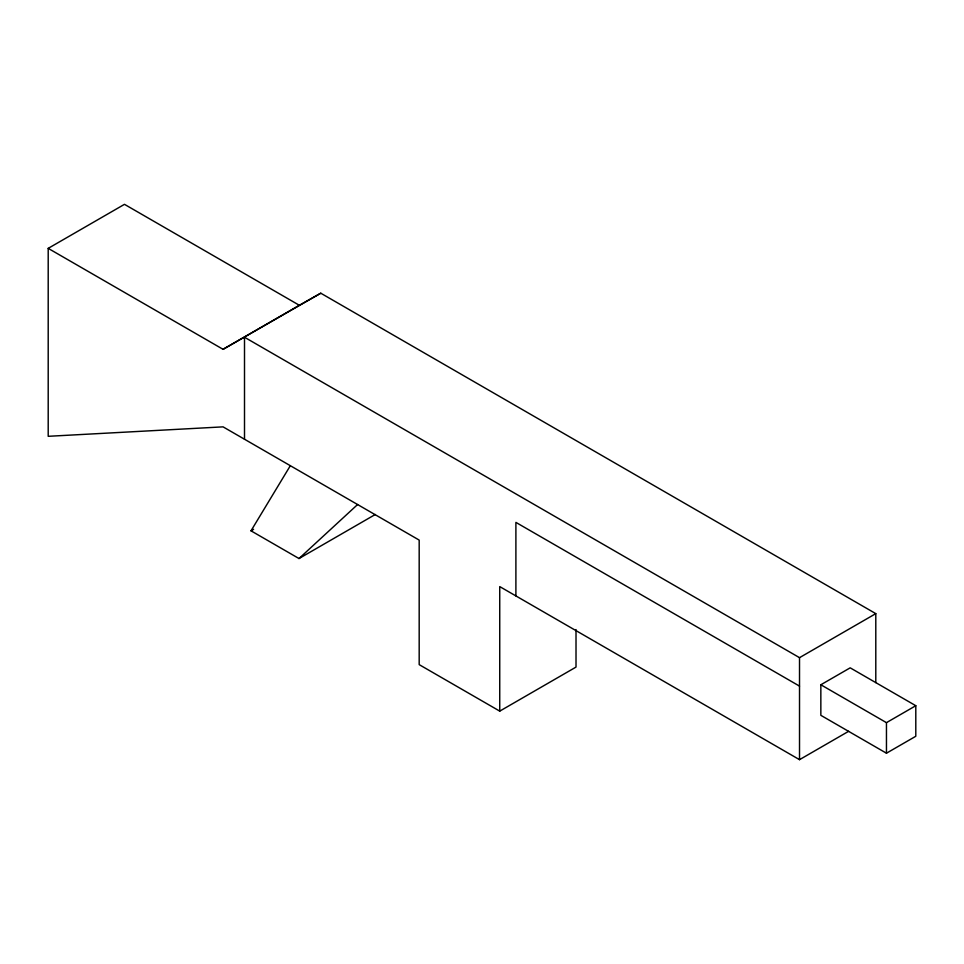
<?xml version="1.0" encoding="UTF-8"?>
<svg xmlns="http://www.w3.org/2000/svg" width="964" height="964" viewBox="0 0 964 964"><rect width="100%" height="100%" fill="white"/><g stroke="black" fill="none" stroke-linecap="round" stroke-linejoin="round"><path stroke-width="1.45" d="M375.285 514.499L299.009 558.542L251.002 530.827L290.333 465.696M299.009 558.542L357.596 504.534M576.014 629.576L576.014 667.088L499.738 711.131L419.183 664.63L419.183 540.093L223.07 426.859L48.2 436.306L48.2 248.363L124.477 204.332L299.346 305.287L320.783 293.201L875.794 613.634L875.794 682.608M48.2 248.363L223.07 349.317L299.346 305.287M320.783 293.201L223.07 349.317M251.002 530.827L253.592 529.332M244.507 439.247L244.507 337.243L799.518 657.665L875.794 613.634M820.846 684.765L850.188 667.835L915.8 705.708L915.8 736.267L886.458 753.209L820.846 715.324L820.846 684.765L886.458 722.651L915.8 705.708M499.738 711.131L499.738 586.594L799.518 759.668L848.645 731.302M799.518 686.115L515.897 522.38L515.897 595.933M886.458 722.651L886.458 753.209M799.518 657.665L799.518 759.668"/></g></svg>
